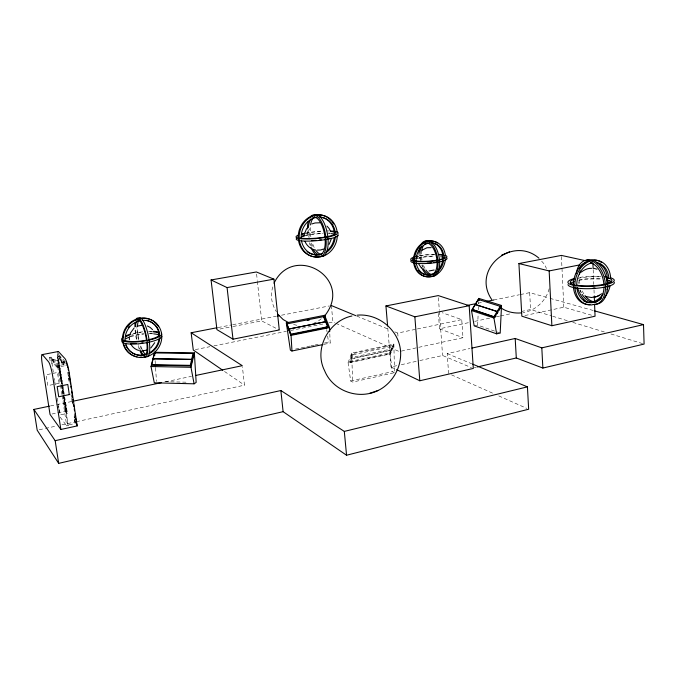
<?xml version="1.0" encoding="UTF-8"?>
<svg xmlns="http://www.w3.org/2000/svg" width="678" height="678" viewBox="0 0 678 678"><rect width="100%" height="100%" fill="white"/><g stroke="black" fill="none" stroke-linecap="round" stroke-linejoin="round"><path stroke-width="0.51" stroke-dasharray="3.39 2.54" d="M500.195 333.059L477.651 325.118L478.117 314.838M478.346 309.702L478.71 301.49M65.037 403.003C69.529 430.64 62.673 384.095 66.52 411.885M65.486 402.885L66.91 411.817M63.495 363.755L63.961 362.137L64.571 362.018L64.096 363.637L63.495 363.755L61.054 361.052L59.893 357.67L58.766 356.433A7.221 1.119 79.1 0 0 58.342 361.696L61.639 383.434M60.266 373.468A5.432 0.831 79 0 0 58.418 367.035L57.376 365.84L64.944 364.357L64.486 365.806L56.944 367.29L57.105 364.078M272.87 286.913C269.971 295.083 271.675 304.515 276.395 311.702M348.094 362.705L351.628 353.094L393.876 344.06L394.52 372.663L352.679 382.078L350.67 380.994L348.094 362.705L389.935 353.619L393.876 344.06M351.034 357.67L352.501 353.679L393.274 344.949L393.816 346.009L390.511 353.899L350.043 362.696L349.517 361.611L350.984 357.653L391.638 348.916M350.043 362.696L353.035 354.764L352.501 353.679M549.18 288.692C546.044 300.947 535.552 310.634 523.052 312.668M390.511 353.899L389.969 352.84L393.274 344.949M321.279 318.736L317.643 321.575L314.177 323.075M75.589 422.809L75.173 422.284M474.253 367.654L476.303 367.179M350.67 380.994L392.393 371.629L394.52 372.663M448.616 373.561L447.192 353.585L469.854 348.543M387.774 328.05L391.011 366.976L397.198 365.603M401.325 364.679L418.86 360.781M419.894 360.552L442.581 355.501L471.396 367.629M65.622 408.817L67.783 425.106L75.292 423.47L74.283 416.75M60.164 417.139L66.724 425.937L68.173 425.623L63.571 395.299M351.509 358.738L392.13 349.967L391.587 348.899M392.181 349.984L351.551 358.755L350.984 357.653M349.517 361.611L389.969 352.84M39.248 429.75L44.409 428.632M45.434 428.411L55.749 426.165M61.935 424.826L75.343 421.911L75.444 422.547M76.377 421.691L244.487 385.172L242.393 366.713M401.283 351.111L417.733 347.534M418.758 347.314L462.972 337.712L461.743 319.626L442.175 312.728M353.035 354.764L393.816 346.009M51.994 414.012L65.69 411.105L66.147 411.69L65.571 411.817L63.062 395.282M65.571 411.817L67.444 413.36L60.139 414.919M474.176 325.855L477.651 325.118M524.908 315.533L563.808 307.219L594.055 315.923M438.412 313.406L439.53 328.796L468.498 322.669M474.71 321.355L490.228 318.067M496.44 316.753L499.542 316.101M500.576 315.88L511.958 313.465M521.272 311.499L530.586 309.524L551.68 315.948M50.486 405.944L55.672 404.851M56.706 404.639L72.258 401.376M165.559 381.79L191.476 376.349M394.799 331.856L397.723 333.067L416.309 329.169M417.343 328.949L461.743 319.626M295.532 349.068L305.846 346.924M306.871 346.712L309.965 346.068M310.999 345.856L314.092 345.212M315.117 345L318.211 344.356M324.398 343.068L328.525 342.212L330.211 343.043L329.703 331.712M324.008 344.331L330.211 343.043M478.321 303.151L481.405 302.524M493.728 299.998L519.407 294.744M520.433 294.54L529.679 292.642L548.985 298.066M195.34 349.602L209.824 346.695M213.96 345.865L286.37 331.347M290.515 330.517L324.652 323.677M328.788 322.847L332.923 322.016L334.847 322.872M133.456 333.415L138.397 332.432A20.23 4.704 -7.8 0 1 143.541 331.728M65.274 361.84L61.986 362.171M53.011 359.425L54.393 364.357L61.867 362.891L64.486 365.806M59.206 366.459L51.02 357.153L49.596 357.433L57.732 366.756L59.206 366.459L61.842 383.858M59.893 357.67L60.486 357.552L61.647 360.933L64.096 363.637M218.146 327.525L231.656 324.898M232.69 324.694L276.319 316.228M281.514 315.219L329.296 305.947M52.045 359.891L59.461 358.459M61.867 362.891L60.732 359.713L53.274 361.162L52.274 360.018L52.011 358.281M219.986 329.033L232.19 326.66M233.207 326.465L261.7 320.914L279.277 329.957M61.054 361.052L61.647 360.933M57.969 353.865L58.562 353.755A9.56 1.483 79.1 0 0 58.122 354.543L58.02 355.848A9.56 1.483 79.1 0 0 58.477 361.077L61.918 383.807M58.418 356.17L59.003 356.06M419.097 255.792L421.513 255.335A18.153 3.5 -4.4 0 1 435.157 254.258M305.871 235.156L310.761 234.308A21.162 3.534 -5.5 0 1 321.448 233.207M305.668 233.062L310.558 232.223A21.171 3.492 -5.5 0 1 321.253 231.122M164.83 381.663L187.806 382.223M293.574 324.567L297.303 325.347M550.002 298.354L593.708 310.634M552.68 316.253L567.749 320.838M572.774 322.364L604.92 332.144M610.946 333.983L643.091 343.763M439.53 328.796L462.972 337.712M356.747 316.067L388.943 329.423M447.192 353.585L471.651 363.73M335.805 323.304L399.223 351.551M451.506 374.849L493.94 393.757M498.762 395.901L526.73 408.359M391.011 366.976L395.655 369.205M224.52 371.468L244.487 385.172M60.486 357.552L59.359 356.323A7.212 1.119 79.1 0 0 58.927 361.586L63.791 393.664M63.961 362.137L65.071 363.349A7.416 1.178 79 0 1 65.266 363.577M541.646 261.174L544.307 264.115L546.502 268.53M60.732 359.713L59.698 358.577A5.28 0.822 79.1 0 0 59.444 362.493L64.3 394.571M54.393 364.357L56.944 367.29M67.783 425.106L68.173 425.623M65.215 361.738L58.427 354.179A9.56 1.475 79.1 0 0 57.528 354.662L57.427 355.967A9.56 1.475 79.1 0 0 57.893 361.196L61.342 383.926M75.114 422.869L74.063 416.817M64.613 396.638L67.444 413.36M57.291 398.156L59.986 413.885M49.596 357.433L50.231 361.603M64.418 397.8L66.605 412.283M62.079 384.833L63.486 394.13M63.647 395.164L66.147 411.69M61.995 384.901L63.418 394.257M62.266 387.57L63.207 393.782M63.834 397.918L66.029 412.41M61.571 383.951L58.088 360.976A12.314 1.907 79.1 0 1 57.52 353.45M61.732 384.994L63.156 394.393M63.317 395.435L65.69 411.105M61.495 384.951L62.901 394.249M58.147 365.264L58.418 367.035M57.732 366.756L60.418 384.401M60.571 385.443L61.995 394.791M62.147 395.825L66.724 425.937M51.02 357.153L53.638 374.307M54.274 378.451L54.596 380.528M54.748 381.561L55.384 385.714M58.537 406.3L58.85 408.334M59.003 409.351L59.622 413.419M68.351 375.061L68.664 377.129M68.817 378.171L69.292 381.282M71.775 397.876L72.088 399.952M72.241 400.986L72.707 404.096M69.097 381.468L67.707 372.197A7.416 1.178 79 0 0 67.546 371.222M70.953 393.842L72.495 404.139M74.199 414.724L74.648 417.733M74.8 418.733L75.428 423.725M326.72 329.796L327.025 331.864M327.627 336L328.525 342.212M389.935 353.619L392.393 371.629M256.606 274.056L257.284 280.302M257.394 281.345L261.7 320.914M309.854 236.012L309.338 230.673A21.188 8.848 80.1 0 1 309.295 228.605M307.422 230.995L307.948 236.342M331.373 305.549L332.923 322.016M397.723 333.067L397.978 336.144M419.326 258.869L419.233 257.572L421.648 257.115A18.145 3.526 -4.4 0 1 435.293 256.038M438.403 297.684L439.319 310.295M439.395 311.346L442.581 355.501M155.118 360.628L155.321 363.747M155.593 367.917L156.474 381.451M529.679 292.642L530.586 309.524M561.435 256.47L563.808 307.219M593.182 269.708L593.775 284.506M593.996 289.786L594.25 296.125M351.628 353.094L352.679 382.078M579.037 279.734A23.196 5.06 -2.4 0 1 601.818 278.65M578.571 280.429A20.832 4.543 -2.4 0 1 601.784 279.226M579.792 277.395A23.213 5.017 -2.4 0 1 600.835 276.378M577.648 278.395A20.84 4.5 -2.4 0 1 600.759 276.929M583.877 293.972A20.281 12.772 76.8 0 1 581.605 289.514M579.851 283.54A20.281 12.772 76.8 0 1 579.343 279.429M581.385 292.54A22.586 14.221 76.8 0 1 580.241 289.947M578.41 283.455A22.586 14.221 76.8 0 1 578.114 281.556M581.088 292.667A20.298 12.746 76.8 0 1 579.8 289.913M328.466 233.029A21.162 3.534 -5.5 0 1 330.254 233.071M304.778 235.834A19.001 3.17 -5.5 0 1 323.025 233.495M328.44 233.452A19.001 3.17 -5.5 0 1 330.33 233.546M326.372 230.935A21.171 3.492 -5.5 0 1 329.177 230.952M305.515 233.52A19.009 3.136 -5.5 0 1 322.83 231.401M314.194 247.47A19.026 7.941 80.1 0 1 312.516 243.368M310.871 236.825A19.026 7.941 80.1 0 1 310.566 224.893M312.575 246.25A21.188 8.848 80.1 0 1 311.244 242.343M310.312 245.656A21.204 8.814 80.1 0 1 309.338 242.682M311.566 246.25A19.035 7.916 80.1 0 1 310.6 243.699M309.338 239.08A19.035 7.916 80.1 0 1 308.321 229.528M130.134 336.305A20.221 4.738 -7.8 0 1 133.719 335.347L138.651 334.364A20.221 4.738 -7.8 0 1 143.795 333.661M148.813 333.279A20.221 4.738 -7.8 0 1 153.372 333.262M130.312 336.856A18.153 4.254 -7.8 0 1 143.719 334.135M149.923 333.762A18.153 4.254 -7.8 0 1 153.77 333.89M148.558 331.356A20.23 4.704 -7.8 0 1 152.262 331.305M131.922 334.347A18.162 4.221 -7.8 0 1 143.456 332.212M149.668 331.839A18.162 4.221 -7.8 0 1 153.516 331.949M142.312 349.763A17.891 4.687 78.6 0 1 140.549 345.212M138.821 338.712A17.891 4.687 78.6 0 1 137.524 326.042M141.355 349.187A19.925 5.221 78.6 0 1 140.134 345.755M138.575 340.009A19.925 5.221 78.6 0 1 137.778 335.983L137.117 331.042A19.925 5.221 78.6 0 1 136.88 327.364M139.109 348.763A19.942 5.187 78.6 0 1 138.202 346.153M136.431 339.39A19.942 5.187 78.6 0 1 135.854 336.364L135.185 331.432A19.942 5.187 78.6 0 1 134.947 327.745M140.744 350.924A17.899 4.661 78.6 0 1 138.287 344.577M136.897 339.102A17.899 4.661 78.6 0 1 135.566 328.262M417.021 258.513A16.289 3.17 -4.4 0 1 434.344 256.411M420.106 255.97A16.297 3.144 -4.4 0 1 436.14 254.648M424.979 268.454A16.221 8.178 79.2 0 1 423.377 264.912M422.021 259.928A16.221 8.178 79.2 0 1 421.716 250.928M423.335 267.361A18.069 9.111 79.2 0 1 422.377 264.869M421.199 260.403A18.069 9.111 79.2 0 1 420.885 258.572L420.546 254.021A18.069 9.111 79.2 0 1 420.58 252.267M422.572 267.056A16.23 8.161 79.2 0 1 421.826 265.217M420.674 261.25A16.23 8.161 79.2 0 1 419.936 255.081M52.053 363.933A5.288 0.788 79.1 0 1 52.274 360.018M65.961 365.01A7.416 1.178 79 0 1 66.215 365.713A5.416 0.864 79 0 0 66.02 365.544M62.834 360.408L63.325 362.476L62.834 360.408M59.13 383.316L47.757 385.621L46.07 374.748L57.477 372.485L59.13 383.316"/><path stroke-width="1.02" d="M478.761 300.456L478.846 298.405L501.525 305.464L500.195 333.059L496.627 333.839L474.176 325.855L471.498 310.516L478.846 298.405M190.865 365.9L190.306 365.366L193.027 353.475L154.601 352.933L151.728 364.654L152.321 365.188L190.865 365.9L193.586 354.018L193.027 353.475M194.094 383.816L190.976 367.29L194.349 352.848L154.576 352.297L151.016 366.527L154.296 382.816L194.094 383.816L196.162 382.434L194.349 352.848M304.261 234.376L306.566 228.664M331.449 238.554L329.118 244.326M288.701 329.593L290.667 334.779L327.779 327.279L328.084 326.686L323.999 316.567L286.972 323.889L286.701 324.491L288.659 329.644L288.972 329L326.059 321.592L325.72 322.236M290.667 334.779L290.938 334.186L288.972 329M323.999 316.567L323.703 317.168L325.381 321.389M154.72 342.695L150.847 347.992M130.201 333.339L134.083 328.05M500.22 306.346L478.354 299.49L472.32 309.482L494.016 316.677L500.22 306.346L501.059 306.964L498.974 310.414M496.627 333.839L493.94 317.999L501.525 305.464M472.32 309.482L494.855 317.287L495.898 315.558M496.94 313.838L497.983 312.109L497.093 311.516L475.312 304.498L497.152 311.49M274.014 283.201C293.54 242.8 354.289 278.234 324.813 315.711M538.985 258.233C512.644 235.122 470.913 268.785 491.694 299.507M597.437 296.244L601.793 293.752M581.309 272.115C584.216 269.827 587.809 268.098 591.58 268.327M422.114 250.131L426.971 247.75L431.14 247.631M351.958 315.982C328.618 320.847 313.482 349.094 324.635 370.739C331.211 387.18 349.873 396.63 367.078 393.918C390.935 390.655 406.758 363.798 398.401 341.254C392.062 324.787 374.705 313.465 357.06 315.185M509.509 251.843L501.5 255.233M585.995 296.54L591.411 297.515L596.632 296.532M594.445 297.354L599.318 295.532M369.518 393.376L378.409 390.35M434.166 270.005L429.013 270.971M147.296 350.034L141.744 351.026M136.871 326.288L142.38 325.143M323.584 249.029L320.482 250.013L317.287 250.114M311.999 223.91L315.101 222.96L319.796 222.782M49.452 406.156L33.9 409.427L37.188 430.199L58.672 463.362L283.107 411.673L346.551 455.226L528.662 409.224L527.425 386.858L472.634 364.137M33.9 409.427L55.164 440.692L280.861 390.536L344.314 431.403L527.425 386.858M477.329 366.951L516.305 357.976L542.866 368.061L644.1 344.068L643.507 324.626L594.725 310.914M396.588 369.646L419.809 380.765L473.312 368.434L469.168 305.693L438.251 295.583L385.943 305.956L387.604 325.949M595.157 304.125L591.504 304.947A22.688 17.577 -75.3 0 1 574.868 286.531A22.688 17.577 -75.3 0 1 589.707 261.2L594.411 260.216A22.688 17.577 -75.3 0 1 610.675 277.811M471.913 348.085L515.187 338.475L541.815 347.865L643.507 324.626M585.767 260.75L561.384 255.411L518.916 263.556L521.84 316.185L551.875 325.728L595.064 316.211L594.589 304.583M60.867 429.479L52.808 376.892A12.713 1.848 79 0 0 48.545 361.806L42.629 354.891A12.382 1.754 79.1 0 0 42.231 364.069L50.036 414.428L60.867 429.479L77.182 425.911L69.351 373.586A12.645 2.009 79 0 0 64.978 358.611L58.681 351.806A12.314 1.907 79.1 0 0 57.732 352.111M73.292 401.156L161.415 382.663M195.62 375.485L242.275 365.688L191.137 332.762L193.272 350.018L222.782 370.273M329.703 331.712L329.516 327.593L324.618 315.304L286.319 322.855L290.379 350.145L291.964 351.009L322.982 344.551M467.023 305.464L476.27 303.575M486.541 301.473L493.728 299.998M385.943 305.956L414.86 316.821L469.168 305.693M286.319 322.855L291.065 335.364L329.516 327.593M290.938 334.186L328.084 326.686M233.003 339.186L279.277 329.957L273.92 279.15L256.377 271.971L211.07 279.963L216.935 329.635L233.003 339.186L227.071 287.591L211.07 279.963M326.016 321.635L288.93 329.05L286.972 323.889M518.916 263.556L549.163 270.929L579.665 264.912M307.261 320.423L309.312 320.016M191.137 332.762L217.113 327.72M277.361 316.033L279.438 315.626M42.112 354.619L58.122 351.551M321.897 255.996L320.796 256.199L321.762 256.47A21.188 8.848 80.1 0 0 328.152 240.682L327.635 235.164A21.188 8.848 80.1 0 0 317.821 215.155L315.414 214.638A21.188 8.848 80.1 0 0 313.931 215.096M227.071 287.591L273.92 279.15M521.001 312.931C514.229 313.465 507.051 311.999 501.398 308.176M191.704 359.382L153.203 358.755L153.728 359.332M151.728 364.654L190.306 365.366M151.016 366.527L190.976 367.29M593.309 304.541L593.335 304.549A22.603 14.204 76.8 0 0 605.496 288.608L605.268 282.768A22.603 14.204 76.8 0 0 591.555 260.827L587.699 260.064A22.603 14.204 76.8 0 0 576.3 273.607M315.787 250.097C310.999 249.309 306.736 245.919 304.956 241.385M432.471 276.336L432.496 276.344A18.069 9.111 79.2 0 0 439.675 263.2L439.336 258.521A18.069 9.111 79.2 0 0 429.928 241.232L427.445 240.69A18.069 9.111 79.2 0 0 425.165 241.376M594.047 268.344L597.004 269.2M138.626 350.399C135.117 349.441 132.168 346.933 130.651 343.627M471.498 310.516L493.94 317.999M331.373 305.549L355.772 315.66M147.329 325.949L150.202 327.457L152.542 329.669M288.116 322.33L283.158 319.558L277.794 314.202M145.914 356.264L146.516 356.679A19.925 5.221 78.6 0 0 149.524 343.551L148.855 338.475A19.925 5.221 78.6 0 0 141.448 318.567L139.914 317.651A19.925 5.221 78.6 0 0 138.609 318.075M143.965 356.67L144.575 357.086A19.942 5.187 78.6 0 0 147.55 343.958L146.872 338.873A19.942 5.187 78.6 0 0 139.482 318.948L137.948 318.033A19.942 5.187 78.6 0 0 135.685 320.177M494.016 316.677L494.855 317.287M478.354 299.49L479.168 300.1M153.796 359.289L153.203 358.755L191.637 359.425L192.264 359.925M154.601 352.933L155.194 353.475M326.966 226.121L329.144 228.537L330.652 231.512M421.369 268.013L418.419 263.513M77.182 425.911L76.224 422.165M325.754 322.186L327.44 326.432M66.842 364.078L67.164 365.111M55.164 440.692L58.672 463.362M68.8 372.62L69.114 374.688M69.419 376.748L69.885 379.849M70.19 381.909L70.504 383.977M70.809 386.045L71.122 388.104M71.58 391.198L71.893 393.265M72.199 395.333L72.512 397.393M72.817 399.461L73.131 401.52M73.597 404.622L73.902 406.681M74.207 408.749L74.521 410.817M74.987 413.911L75.292 415.97M75.605 418.038L75.911 420.106M324.618 315.304L325.525 321.516M326.271 326.686L326.576 328.754M280.861 390.536L283.107 411.673M344.314 431.403L346.551 455.226M414.86 316.821L419.809 380.765M154.576 352.297L154.779 355.425M155.389 364.789L155.525 366.874M515.187 338.475L516.305 357.976M291.065 335.364L291.964 351.009M541.815 347.865L542.866 368.061M549.163 270.929L551.875 325.728M592.919 263.361L593.14 268.649M594.25 296.125L594.462 301.413M129.379 336.491L129.388 339.703M596.665 262.632A20.374 15.78 -75.3 0 1 608.895 278.531M608.937 280.59A20.374 15.78 -75.3 0 1 608.81 282.684M608.293 285.794A20.374 15.78 -75.3 0 1 607.022 289.82M601.361 298.184A20.374 15.78 -75.3 0 1 594.267 302.244M593.436 302.439A20.374 15.78 -75.3 0 1 576.868 287.879M576.715 285.811A20.374 15.78 -75.3 0 1 592.47 262.725M599.064 263.606A20.332 15.764 -75.3 0 1 607.157 283.387M603.073 294.04A20.332 15.764 -75.3 0 1 583.817 301.057M610.158 285.523A22.688 17.577 -75.3 0 1 604.479 297.625M601.615 262.513A22.645 17.56 -75.3 0 0 592.894 259.92L588.199 260.894A22.645 17.56 -75.3 0 0 573.385 286.184A22.645 17.56 -75.3 0 0 590.004 304.575M594.97 287.87A20.832 4.543 -2.4 0 1 593.14 287.997M570.435 283.946A20.832 4.543 -2.4 0 1 574.13 281.616M606.751 279.921A20.832 4.543 -2.4 0 1 611.548 281.828M614.327 282.379A23.196 5.06 -2.4 0 1 608.293 286.311L603.573 287.353A23.196 5.06 -2.4 0 1 580.148 288.455A23.196 5.06 -2.4 0 1 568.003 284.557M610.539 277.811A23.213 5.017 -2.4 0 1 608.208 284.023L603.479 285.074A23.213 5.017 -2.4 0 1 573.147 285.226A23.213 5.017 -2.4 0 1 574.317 278.531M604.784 276.726A23.213 5.017 -2.4 0 1 606.64 276.98M606.666 277.692A20.84 4.5 -2.4 0 1 606.708 283.658M604.751 284.158A20.84 4.5 -2.4 0 1 576.936 285.184M573.944 284.557A20.84 4.5 -2.4 0 1 574.029 279.395M596.81 301.744A20.281 12.772 76.8 0 1 584.961 295.54M579.495 274.463A20.281 12.772 76.8 0 1 580.241 270.819M585.894 260.437A22.586 14.221 76.8 0 1 589.529 259.682L593.394 260.445A22.586 14.221 76.8 0 1 607.115 282.362L607.335 288.192A22.586 14.221 76.8 0 1 596.098 304.134M587.987 302.795A22.603 14.204 76.8 0 1 577.503 287.616M603.971 287.048A20.298 12.746 76.8 0 1 596.072 301.88A20.298 12.746 76.8 0 1 582.071 294.371M579.512 268.403A20.298 12.746 76.8 0 1 585.267 262.801M590.301 262.657A20.298 12.746 76.8 0 1 603.937 284.963M319.66 217.138A19.069 17.018 -76.2 0 1 335.271 232.588M335.373 236.512A19.069 17.018 -76.2 0 1 325.83 252.64M319.846 254.843A19.069 17.018 -76.2 0 1 301.464 240.707M301.21 238.749A19.069 17.018 -76.2 0 1 316.965 217.291M320.491 217.087A19.035 16.992 -76.2 0 1 334.449 235.283M334.186 238.232A19.035 16.992 -76.2 0 1 327.177 250.741M322.406 253.606A19.035 16.992 -76.2 0 1 307.1 251.589M312.482 218.011A19.035 16.992 -76.2 0 1 315.126 217.231M337.136 231.944A21.238 18.95 -76.2 0 0 318.914 214.968L313.939 215.79A21.238 18.95 -76.2 0 0 299.269 239.393A21.238 18.95 -76.2 0 0 317.906 257.174L322.838 256.267A21.238 18.95 -76.2 0 0 337.33 235.58M331.245 220.664A21.196 18.925 -76.2 0 0 317.974 214.765L312.999 215.587A21.196 18.925 -76.2 0 0 298.354 239.148A21.196 18.925 -76.2 0 0 316.973 256.894L319.83 256.826A21.204 8.814 80.1 0 0 326.194 241.029L325.677 235.512A21.204 8.814 80.1 0 0 315.88 215.477L313.473 214.96A21.204 8.814 80.1 0 0 310.066 217.24M331.898 221.443A21.196 18.925 -76.2 0 1 333.635 224.028M330.135 238.215A19.001 3.17 -5.5 0 1 328.186 238.656M321.321 239.8A19.001 3.17 -5.5 0 1 319.338 240.037M316.321 240.334A19.001 3.17 -5.5 0 1 311.388 240.639M301.566 236.749A19.001 3.17 -5.5 0 1 304.778 235.834M331.186 233.613A19.001 3.17 -5.5 0 1 334.017 234.02M338.305 234.851A21.162 3.534 -5.5 0 1 329.084 238.927L324.076 239.809A21.162 3.534 -5.5 0 1 303.227 241.021A21.162 3.534 -5.5 0 1 296.744 238.207M302.49 235.927A21.162 3.534 -5.5 0 1 304.117 235.529M335.466 231.529A21.171 3.492 -5.5 0 1 328.881 236.766L323.872 237.647A21.171 3.492 -5.5 0 1 301.1 238.724A21.171 3.492 -5.5 0 1 298.413 235.063M301.532 234.029A21.171 3.492 -5.5 0 1 304.778 233.249M330.889 231.02A21.171 3.492 -5.5 0 1 334.508 231.359M330.991 231.512A19.009 3.136 -5.5 0 1 326.923 236.724M324.94 237.08A19.009 3.136 -5.5 0 1 300.117 237.902M298.532 237.266A19.009 3.136 -5.5 0 1 298.218 236.478M301.363 234.647A19.009 3.136 -5.5 0 1 304.575 233.741M320.533 254.242A19.026 7.941 80.1 0 1 316.185 250.792M310.566 224.893A19.026 7.941 80.1 0 1 314.575 217.096M316.211 255.267A21.204 8.814 80.1 0 1 311.041 247.504M307.388 228.927A21.204 8.814 80.1 0 1 308.236 221.579M325.101 238.648A19.035 7.916 80.1 0 1 321.948 253.657A19.035 7.916 80.1 0 1 313.244 249.589M308.388 227.74A19.035 7.916 80.1 0 1 310.88 218.943M314.694 217.146A19.035 7.916 80.1 0 1 325.008 237.664M142.456 320.355A18.086 16.908 -50.7 0 1 159.644 333.966M159.847 337.593A18.086 16.908 -50.7 0 1 148.931 353.823M144.558 355.247A18.086 16.908 -50.7 0 1 125.744 343.822M125.21 341.127A18.086 16.908 -50.7 0 1 139.736 320.753M148.931 321.041A18.052 16.882 -50.6 0 1 159.237 336.288M159.042 339.034A18.052 16.882 -50.6 0 1 149.152 353.001M146.618 354.119A18.052 16.882 -50.6 0 1 127.981 348.992M127.456 348.28A18.052 16.882 -50.6 0 1 125.752 345.127M128.32 327.482A18.052 16.882 -50.6 0 1 129.532 326.025M136.464 321.228A18.052 16.882 -50.6 0 1 139.134 320.397M146.355 320.287A18.052 16.882 -50.6 0 1 148.092 320.745M158.635 326.72A20.103 18.798 -50.6 0 0 141.956 317.982L136.931 318.957A20.103 18.798 -50.6 0 0 122.506 338.881A20.103 18.798 -50.6 0 0 137.041 356.789M142.041 357.069A20.103 18.798 -50.6 0 1 140.032 357.12M142.999 342.78A18.153 4.254 -7.8 0 1 141.092 343.034M136.388 343.432A18.153 4.254 -7.8 0 1 130.727 343.441M125.955 338.712A18.153 4.254 -7.8 0 1 128.634 337.458M153.77 333.89A18.153 4.254 -7.8 0 1 159.864 336.017M161.889 336.449A20.221 4.738 -7.8 0 1 150.431 341.882L145.363 342.915A20.221 4.738 -7.8 0 1 121.981 340.695M161.356 333.296A20.23 4.704 -7.8 0 1 150.169 339.898L145.092 340.932A20.23 4.704 -7.8 0 1 126.116 341.704A20.23 4.704 -7.8 0 1 122.964 337.373M125.472 335.974A20.23 4.704 -7.8 0 1 130.727 334.118M153.118 331.33A20.23 4.704 -7.8 0 1 158.94 332.076M153.516 331.949A18.162 4.221 -7.8 0 1 149.185 339.585M146.507 340.161A18.162 4.221 -7.8 0 1 124.472 340.17M125.684 336.763A18.162 4.221 -7.8 0 1 130.049 334.915M145.626 354.441A17.891 4.687 78.6 0 1 142.677 350.526M137.524 326.042A17.891 4.687 78.6 0 1 138.532 320.779M142.499 355.399A19.942 5.187 78.6 0 1 139.744 350.356M134.922 326.889A19.942 5.187 78.6 0 1 135.091 323.05M146.821 342.517A17.899 4.661 78.6 0 1 140.744 350.924M135.583 326.423A17.899 4.661 78.6 0 1 136.312 321.753M138.854 320.236A17.899 4.661 78.6 0 1 146.592 340.703M432.818 243.012A16.28 13.746 -75.4 0 1 443.802 255.691M443.632 260.903A16.28 13.746 -75.4 0 1 437.751 271.632M434.513 273.802A16.28 13.746 -75.4 0 1 416.199 262.471M416.106 261.428A16.28 13.746 -75.4 0 1 429.191 243.055M431.852 242.8A16.255 13.729 -75.4 0 1 442.802 259.632M442.649 260.666A16.255 13.729 -75.4 0 1 438.208 269.971M436.013 272.005A16.255 13.729 -75.4 0 1 418.614 270.42M424.64 243.97A16.255 13.729 -75.4 0 1 427.318 243.021M445.378 255.64A18.128 15.306 -75.4 0 0 430.81 241.063L426.759 241.809A18.128 15.306 -75.4 0 0 414.529 262.005A18.128 15.306 -75.4 0 0 429.352 276.963L433.369 276.158A18.128 15.306 -75.4 0 0 445.387 259.352M437.463 242.995A18.103 15.289 -75.4 0 0 429.835 240.851L425.792 241.597A18.103 15.289 -75.4 0 0 413.572 261.767A18.103 15.289 -75.4 0 0 428.394 276.7L430.928 276.658A18.077 9.094 79.2 0 0 438.081 263.513L437.742 258.835A18.077 9.094 79.2 0 0 428.343 241.521L425.869 240.987A18.077 9.094 79.2 0 0 420.852 244.817M436.869 261.996A16.289 3.17 -4.4 0 1 433.912 262.462M431.394 262.767A16.289 3.17 -4.4 0 1 427.089 263.098M412.69 261.098A16.289 3.17 -4.4 0 1 413.105 260.242M440.742 256.759A16.289 3.17 -4.4 0 1 444.336 257.665M446.76 257.903A18.145 3.526 -4.4 0 1 440.454 261.7L436.386 262.496A18.145 3.526 -4.4 0 1 418.233 263.454A18.145 3.526 -4.4 0 1 410.97 260.708M415.928 258.31A18.145 3.526 -4.4 0 1 417.665 257.877M445.226 255.326A18.153 3.5 -4.4 0 1 440.319 259.869L436.251 260.657A18.153 3.5 -4.4 0 1 414.699 261.242A18.153 3.5 -4.4 0 1 414.283 256.979M415.792 256.521A18.153 3.5 -4.4 0 1 417.529 256.089M439.276 254.377A18.153 3.5 -4.4 0 1 442.709 254.742M439.615 254.852A16.297 3.144 -4.4 0 1 439.386 259.615M436.742 260.166A16.297 3.144 -4.4 0 1 415.004 260.683M413.241 260.055A16.297 3.144 -4.4 0 1 412.97 258.445M416.885 256.733A16.297 3.144 -4.4 0 1 418.411 256.335M432.767 274.514A16.221 8.178 79.2 0 1 425.911 269.988M421.716 250.928A16.221 8.178 79.2 0 1 423.08 246.148M426.004 274.175A18.077 9.094 79.2 0 1 421.784 267.666M418.987 254.318A18.077 9.094 79.2 0 1 419.648 248.123M437.047 261.674A16.23 8.161 79.2 0 1 432.708 274.37A16.23 8.161 79.2 0 1 423.419 268.759M420.046 252.157A16.23 8.161 79.2 0 1 421.513 246.445M427.801 243.08A16.23 8.161 79.2 0 1 436.979 260.623M66.19 362.366A9.814 1.559 79 0 1 66.512 363.154M67.486 366.247A9.814 1.559 79 0 1 67.792 367.459M68.088 368.73A9.814 1.559 79 0 1 68.351 370.027M147.635 356.442L142.643 357.492A20.137 18.823 -50.7 0 1 123.26 341.814A20.137 18.823 -50.7 0 1 137.524 319.321L142.566 318.338A20.137 18.823 -50.7 0 1 161.644 334.059A20.137 18.823 -50.7 0 1 147.635 356.442M69.309 394.579L58.723 396.774L57.172 386.646L67.792 384.485L69.309 394.579"/></g></svg>
